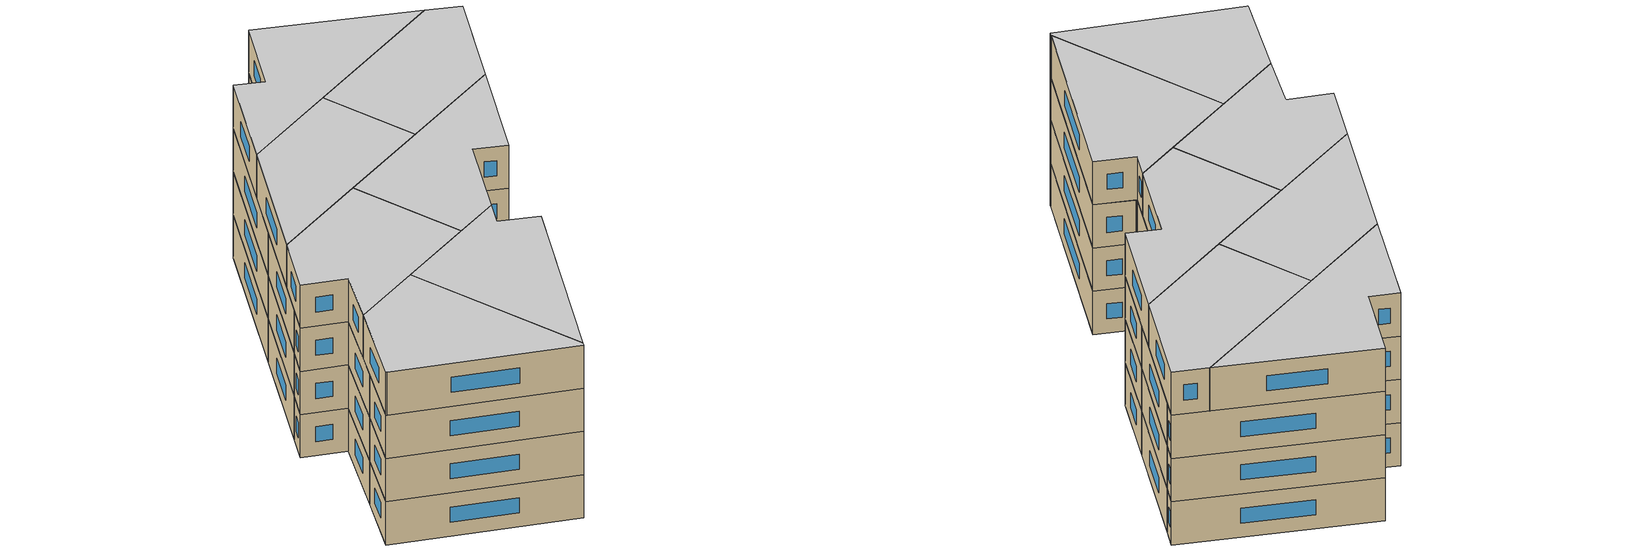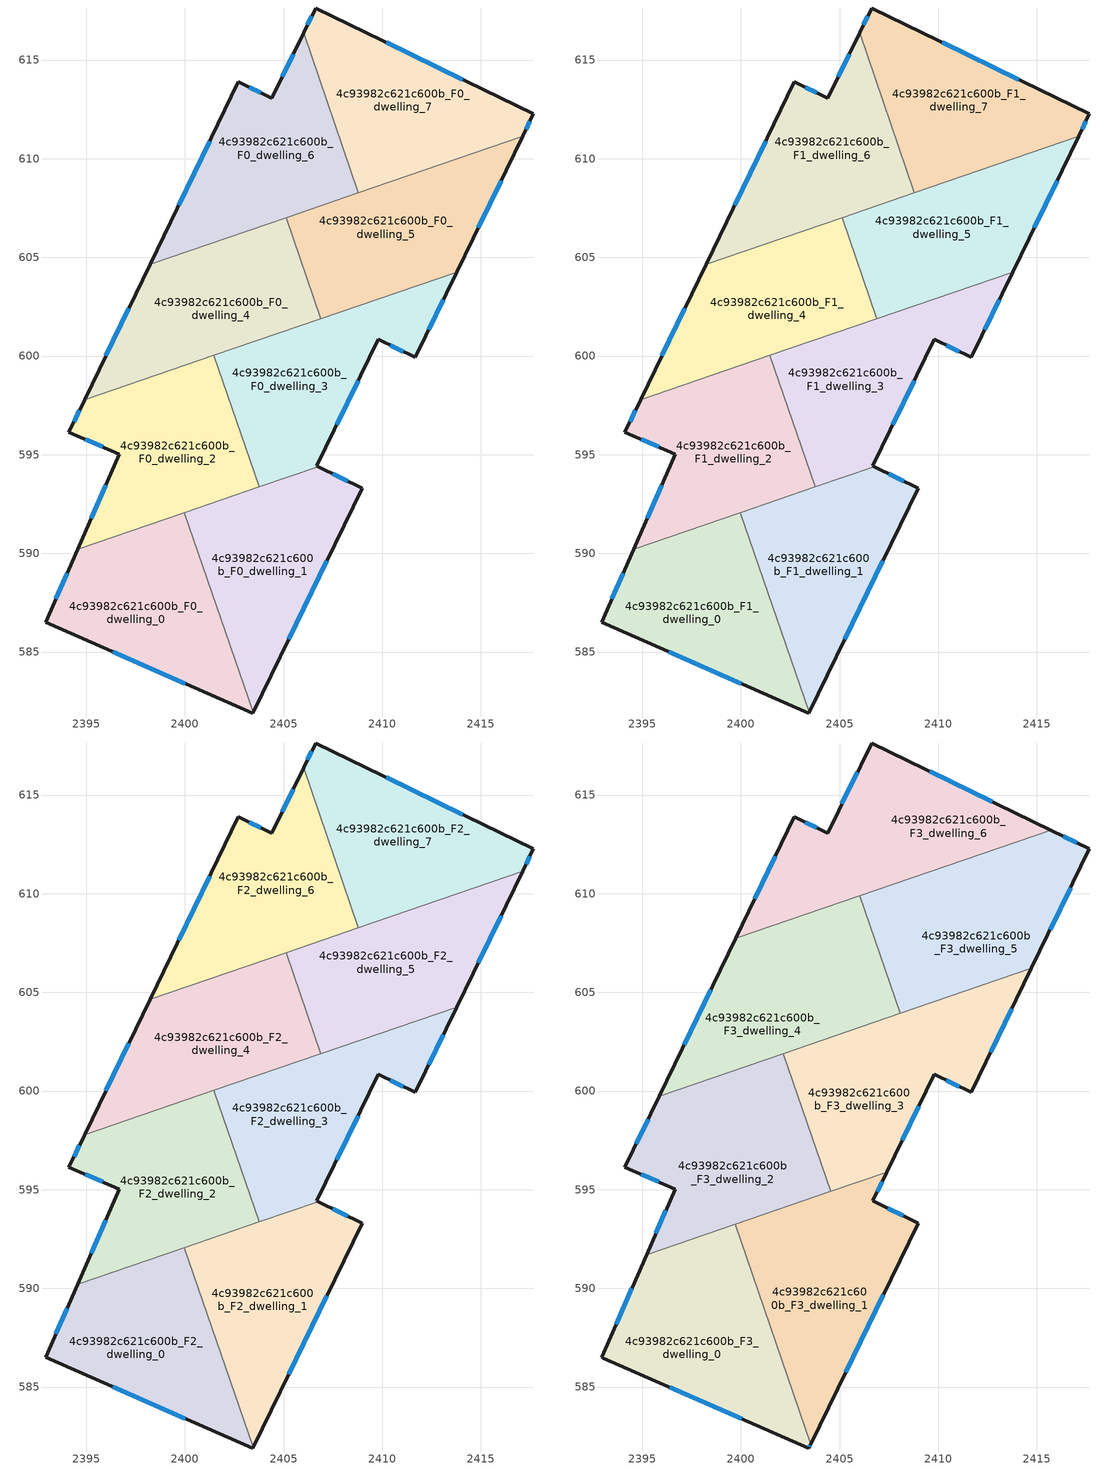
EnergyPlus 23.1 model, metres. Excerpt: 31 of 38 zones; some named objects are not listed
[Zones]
4c93982c621c600b_F0_dwelling_0
 floor ground (EU_floor_Construction): 2399.98,592.07 2403.45,581.95 2403.44,581.91 2392.94,586.5 2394.56,590.21 z0
 wall outside (EU_wall_Construction): 2394.56,590.21 2392.94,586.5 2403.44,581.91 2403.45,581.95 z0:3
 wall to 4c93982c621c600b_F0_dwelling_1 (EU_wall_Construction): 2403.45,581.95 2399.98,592.07 z0:3
 wall to 4c93982c621c600b_F0_dwelling_2 (EU_wall_Construction): 2399.98,592.07 2394.56,590.21 z0:3
 window (EU_Window_Construction): 2394.03,589 2393.47,587.71 / 2396.35,585.01 2400.02,583.4 z0.98:2.02
4c93982c621c600b_F0_dwelling_1
 floor ground (EU_floor_Construction): 2408.99,593.31 2403.45,581.95 2399.98,592.07 2406.76,594.4 z0
 wall outside (EU_wall_Construction): 2403.45,581.95 2408.99,593.31 2406.76,594.4 z0:3
 wall to 4c93982c621c600b_F0_dwelling_3 (EU_wall_Construction): 2406.76,594.4 2403.76,593.37 z0:3
 wall to 4c93982c621c600b_F0_dwelling_2 (EU_wall_Construction): 2403.76,593.37 2399.98,592.07 z0:3
 window (EU_Window_Construction): 2408.26,593.66 2407.48,594.04 / 2405.25,585.64 2407.19,589.61 z0.98:2.02
4c93982c621c600b_F0_dwelling_2
 floor ground (EU_floor_Construction): 2401.47,600.03 2403.76,593.37 2394.56,590.21 2396.68,595.03 2394.13,596.15 2394.91,597.78 z0
 wall outside (EU_wall_Construction): 2394.91,597.78 2394.13,596.15 2396.68,595.03 2394.56,590.21 z0:3
 wall to 4c93982c621c600b_F0_dwelling_3 (EU_wall_Construction): 2403.76,593.37 2401.47,600.03 z0:3
 wall to 4c93982c621c600b_F0_dwelling_4 (EU_wall_Construction): 2401.47,600.03 2394.91,597.78 z0:3
 window (EU_Window_Construction): 2394.96,595.79 2395.85,595.4 / 2394.66,597.25 2394.38,596.68 / 2395.99,593.46 2395.25,591.78 z0.98:2.02
4c93982c621c600b_F0_dwelling_3
 floor ground (EU_floor_Construction): 2413.77,604.25 2411.67,599.93 2409.8,600.84 2406.69,594.43 2406.76,594.4 2403.76,593.37 2401.47,600.03 z0
 wall outside (EU_wall_Construction): 2406.76,594.4 2406.69,594.43 2409.8,600.84 2411.67,599.93 2413.77,604.25 z0:3
 wall to 4c93982c621c600b_F0_dwelling_5 (EU_wall_Construction): 2413.77,604.25 2406.89,601.89 z0:3
 wall to 4c93982c621c600b_F0_dwelling_4 (EU_wall_Construction): 2406.89,601.89 2401.47,600.03 z0:3
 window (EU_Window_Construction): 2412.35,601.34 2413.09,602.85 / 2410.41,600.55 2411.06,600.23 / 2407.7,596.52 2408.79,598.76 z0.98:2.02
4c93982c621c600b_F0_dwelling_4
 floor ground (EU_floor_Construction): 2405.13,607.01 2406.89,601.89 2394.91,597.78 2398.24,604.65 z0
 wall outside (EU_wall_Construction): 2398.24,604.65 2394.91,597.78 z0:3
 wall to 4c93982c621c600b_F0_dwelling_5 (EU_wall_Construction): 2406.89,601.89 2405.13,607.01 z0:3
 wall to 4c93982c621c600b_F0_dwelling_6 (EU_wall_Construction): 2405.13,607.01 2398.24,604.65 z0:3
 window (EU_Window_Construction): 2397.16,602.41 2396,600.01 z0.98:2.02
4c93982c621c600b_F0_dwelling_5
 floor ground (EU_floor_Construction): 2417.11,611.13 2413.77,604.25 2406.89,601.89 2405.13,607.01 z0
 wall outside (EU_wall_Construction): 2413.77,604.25 2417.11,611.13 z0:3
 wall to 4c93982c621c600b_F0_dwelling_7 (EU_wall_Construction): 2417.11,611.13 2408.8,608.28 z0:3
 wall to 4c93982c621c600b_F0_dwelling_6 (EU_wall_Construction): 2408.8,608.28 2405.13,607.02 z0:3
 window (EU_Window_Construction): 2414.86,606.49 2416.03,608.9 z0.98:2.02
4c93982c621c600b_F0_dwelling_6
 floor ground (EU_floor_Construction): 2406.01,616.38 2408.8,608.28 2398.24,604.65 2402.72,613.89 2404.4,613.07 z0
 wall outside (EU_wall_Construction): 2406.01,616.38 2404.4,613.07 2402.72,613.89 2398.24,604.65 z0:3
 wall to 4c93982c621c600b_F0_dwelling_7 (EU_wall_Construction): 2408.8,608.28 2406.01,616.38 z0:3
 window (EU_Window_Construction): 2401.26,610.89 2399.7,607.65 / 2403.85,613.34 2403.26,613.62 / 2405.49,615.3 2404.92,614.15 z0.98:2.02
4c93982c621c600b_F0_dwelling_7
 floor ground (EU_floor_Construction): 2417.67,612.27 2417.11,611.13 2408.8,608.28 2406.01,616.38 2406.63,617.64 z0
 wall outside (EU_wall_Construction): 2417.11,611.13 2417.67,612.27 2406.63,617.64 2406.01,616.38 z0:3
 window (EU_Window_Construction): 2417.29,611.5 2417.49,611.9 / 2406.43,617.23 2406.21,616.79 / 2414.08,614.02 2410.22,615.89 z0.98:2.02
4c93982c621c600b_F1_dwelling_0
 floor to 4c93982c621c600b_F0_dwelling_0 (EU_floor_Construction): 2399.98,592.07 2403.45,581.95 2403.44,581.91 2392.94,586.5 2394.56,590.21 z3
 wall outside (EU_wall_Construction): 2394.56,590.21 2392.94,586.5 2403.44,581.91 2403.45,581.95 z3:6
 wall to 4c93982c621c600b_F1_dwelling_1 (EU_wall_Construction): 2403.45,581.95 2399.98,592.07 z3:6
 wall to 4c93982c621c600b_F1_dwelling_2 (EU_wall_Construction): 2399.98,592.07 2394.56,590.21 z3:6
 window (EU_Window_Construction): 2394.03,589 2393.47,587.71 / 2396.35,585.01 2400.02,583.4 z3.98:5.02
4c93982c621c600b_F1_dwelling_1
 floor to 4c93982c621c600b_F0_dwelling_1 (EU_floor_Construction): 2408.99,593.31 2403.45,581.95 2399.98,592.07 2406.76,594.4 z3
 wall outside (EU_wall_Construction): 2403.45,581.95 2408.99,593.31 2406.76,594.4 z3:6
 wall to 4c93982c621c600b_F1_dwelling_3 (EU_wall_Construction): 2406.76,594.4 2403.76,593.37 z3:6
 wall to 4c93982c621c600b_F1_dwelling_2 (EU_wall_Construction): 2403.76,593.37 2399.98,592.07 z3:6
 window (EU_Window_Construction): 2408.26,593.66 2407.48,594.04 / 2405.25,585.64 2407.19,589.61 z3.98:5.02
4c93982c621c600b_F1_dwelling_2
 floor to 4c93982c621c600b_F0_dwelling_2 (EU_floor_Construction): 2401.47,600.03 2403.76,593.37 2394.56,590.21 2396.68,595.03 2394.13,596.15 2394.91,597.78 z3
 wall outside (EU_wall_Construction): 2394.91,597.78 2394.13,596.15 2396.68,595.03 2394.56,590.21 z3:6
 wall to 4c93982c621c600b_F1_dwelling_3 (EU_wall_Construction): 2403.76,593.37 2401.47,600.03 z3:6
 wall to 4c93982c621c600b_F1_dwelling_4 (EU_wall_Construction): 2401.47,600.03 2394.91,597.78 z3:6
 window (EU_Window_Construction): 2394.96,595.79 2395.85,595.4 / 2394.66,597.25 2394.38,596.68 / 2395.99,593.46 2395.25,591.78 z3.98:5.02
4c93982c621c600b_F1_dwelling_3
 floor to 4c93982c621c600b_F0_dwelling_3 (EU_floor_Construction): 2413.77,604.25 2411.67,599.93 2409.8,600.84 2406.69,594.43 2406.76,594.4 2403.76,593.37 2401.47,600.03 z3
 wall outside (EU_wall_Construction): 2406.76,594.4 2406.69,594.43 2409.8,600.84 2411.67,599.93 2413.77,604.25 z3:6
 wall to 4c93982c621c600b_F1_dwelling_5 (EU_wall_Construction): 2413.77,604.25 2406.89,601.89 z3:6
 wall to 4c93982c621c600b_F1_dwelling_4 (EU_wall_Construction): 2406.89,601.89 2401.47,600.03 z3:6
 window (EU_Window_Construction): 2412.35,601.34 2413.09,602.85 / 2410.41,600.55 2411.06,600.23 / 2407.7,596.52 2408.79,598.76 z3.98:5.02
4c93982c621c600b_F1_dwelling_4
 floor to 4c93982c621c600b_F0_dwelling_4 (EU_floor_Construction): 2405.13,607.01 2406.89,601.89 2394.91,597.78 2398.24,604.65 z3
 wall outside (EU_wall_Construction): 2398.24,604.65 2394.91,597.78 z3:6
 wall to 4c93982c621c600b_F1_dwelling_5 (EU_wall_Construction): 2406.89,601.89 2405.13,607.01 z3:6
 wall to 4c93982c621c600b_F1_dwelling_6 (EU_wall_Construction): 2405.13,607.01 2398.24,604.65 z3:6
 window (EU_Window_Construction): 2397.16,602.41 2396,600.01 z3.98:5.02
4c93982c621c600b_F1_dwelling_5
 floor to 4c93982c621c600b_F0_dwelling_5 (EU_floor_Construction): 2417.11,611.13 2413.77,604.25 2406.89,601.89 2405.13,607.01 z3
 wall outside (EU_wall_Construction): 2413.77,604.25 2417.11,611.13 z3:6
 wall to 4c93982c621c600b_F1_dwelling_7 (EU_wall_Construction): 2417.11,611.13 2408.8,608.28 z3:6
 wall to 4c93982c621c600b_F1_dwelling_6 (EU_wall_Construction): 2408.8,608.28 2405.13,607.02 z3:6
 window (EU_Window_Construction): 2414.86,606.49 2416.03,608.9 z3.98:5.02
4c93982c621c600b_F1_dwelling_6
 floor to 4c93982c621c600b_F0_dwelling_6 (EU_floor_Construction): 2406.01,616.38 2408.8,608.28 2398.24,604.65 2402.72,613.89 2404.4,613.07 z3
 wall outside (EU_wall_Construction): 2406.01,616.38 2404.4,613.07 2402.72,613.89 2398.24,604.65 z3:6
 wall to 4c93982c621c600b_F1_dwelling_7 (EU_wall_Construction): 2408.8,608.28 2406.01,616.38 z3:6
 window (EU_Window_Construction): 2401.26,610.89 2399.7,607.65 / 2403.85,613.34 2403.26,613.62 / 2405.49,615.3 2404.92,614.15 z3.98:5.02
4c93982c621c600b_F1_dwelling_7
 floor to 4c93982c621c600b_F0_dwelling_7 (EU_floor_Construction): 2417.67,612.27 2417.11,611.13 2408.8,608.28 2406.01,616.38 2406.63,617.64 z3
 wall outside (EU_wall_Construction): 2417.11,611.13 2417.67,612.27 2406.63,617.64 2406.01,616.38 z3:6
 window (EU_Window_Construction): 2417.29,611.5 2417.49,611.9 / 2406.43,617.23 2406.21,616.79 / 2414.08,614.02 2410.22,615.89 z3.98:5.02
4c93982c621c600b_F2_dwelling_0
 floor to 4c93982c621c600b_F1_dwelling_0 (EU_floor_Construction): 2399.98,592.07 2403.45,581.95 2403.44,581.91 2392.94,586.5 2394.56,590.21 z6
 wall outside (EU_wall_Construction): 2394.56,590.21 2392.94,586.5 2403.44,581.91 2403.45,581.95 z6:9
 wall to 4c93982c621c600b_F2_dwelling_1 (EU_wall_Construction): 2403.45,581.95 2399.98,592.07 z6:9
 wall to 4c93982c621c600b_F2_dwelling_2 (EU_wall_Construction): 2399.98,592.07 2394.56,590.21 z6:9
 window (EU_Window_Construction): 2394.03,589 2393.47,587.71 / 2396.35,585.01 2400.02,583.4 z6.98:8.02
4c93982c621c600b_F2_dwelling_1
 floor to 4c93982c621c600b_F1_dwelling_1 (EU_floor_Construction): 2408.99,593.31 2403.45,581.95 2399.98,592.07 2406.76,594.4 z6
 wall outside (EU_wall_Construction): 2403.45,581.95 2408.99,593.31 2406.76,594.4 z6:9
 wall to 4c93982c621c600b_F2_dwelling_3 (EU_wall_Construction): 2406.76,594.4 2403.76,593.37 z6:9
 wall to 4c93982c621c600b_F2_dwelling_2 (EU_wall_Construction): 2403.76,593.37 2399.98,592.07 z6:9
 window (EU_Window_Construction): 2408.26,593.66 2407.48,594.04 / 2405.25,585.64 2407.19,589.61 z6.98:8.02
4c93982c621c600b_F2_dwelling_2
 floor to 4c93982c621c600b_F1_dwelling_2 (EU_floor_Construction): 2401.47,600.03 2403.76,593.37 2394.56,590.21 2396.68,595.03 2394.13,596.15 2394.91,597.78 z6
 wall outside (EU_wall_Construction): 2394.91,597.78 2394.13,596.15 2396.68,595.03 2394.56,590.21 z6:9
 wall to 4c93982c621c600b_F2_dwelling_3 (EU_wall_Construction): 2403.76,593.37 2401.47,600.03 z6:9
 wall to 4c93982c621c600b_F2_dwelling_4 (EU_wall_Construction): 2401.47,600.03 2394.91,597.78 z6:9
 window (EU_Window_Construction): 2394.96,595.79 2395.85,595.4 / 2394.66,597.25 2394.38,596.68 / 2395.99,593.46 2395.25,591.78 z6.98:8.02
4c93982c621c600b_F2_dwelling_3
 floor to 4c93982c621c600b_F1_dwelling_3 (EU_floor_Construction): 2413.77,604.25 2411.67,599.93 2409.8,600.84 2406.69,594.43 2406.76,594.4 2403.76,593.37 2401.47,600.03 z6
 wall outside (EU_wall_Construction): 2406.76,594.4 2406.69,594.43 2409.8,600.84 2411.67,599.93 2413.77,604.25 z6:9
 wall to 4c93982c621c600b_F2_dwelling_5 (EU_wall_Construction): 2413.77,604.25 2406.89,601.89 z6:9
 wall to 4c93982c621c600b_F2_dwelling_4 (EU_wall_Construction): 2406.89,601.89 2401.47,600.03 z6:9
 window (EU_Window_Construction): 2412.35,601.34 2413.09,602.85 / 2410.41,600.55 2411.06,600.23 / 2407.7,596.52 2408.79,598.76 z6.98:8.02
4c93982c621c600b_F2_dwelling_4
 floor to 4c93982c621c600b_F1_dwelling_4 (EU_floor_Construction): 2405.13,607.01 2406.89,601.89 2394.91,597.78 2398.24,604.65 z6
 wall outside (EU_wall_Construction): 2398.24,604.65 2394.91,597.78 z6:9
 wall to 4c93982c621c600b_F2_dwelling_5 (EU_wall_Construction): 2406.89,601.89 2405.13,607.01 z6:9
 wall to 4c93982c621c600b_F2_dwelling_6 (EU_wall_Construction): 2405.13,607.01 2398.24,604.65 z6:9
 window (EU_Window_Construction): 2397.16,602.41 2396,600.01 z6.98:8.02
 ceiling adiabatic (EU_roof_Construction): 2406.89,601.89 2406.39,603.35 2395.87,599.74 2394.91,597.78 z9
4c93982c621c600b_F2_dwelling_5
 floor to 4c93982c621c600b_F1_dwelling_5 (EU_floor_Construction): 2417.11,611.13 2413.77,604.25 2406.89,601.89 2405.13,607.01 z6
 wall outside (EU_wall_Construction): 2413.77,604.25 2417.11,611.13 z6:9
 wall to 4c93982c621c600b_F2_dwelling_7 (EU_wall_Construction): 2417.11,611.13 2408.8,608.28 z6:9
 wall to 4c93982c621c600b_F2_dwelling_6 (EU_wall_Construction): 2408.8,608.28 2405.13,607.02 z6:9
 window (EU_Window_Construction): 2414.86,606.49 2416.03,608.9 z6.98:8.02
 ceiling adiabatic (EU_roof_Construction): 2413.77,604.25 2414.73,606.22 2406.39,603.36 2406.89,601.89 z9
4c93982c621c600b_F2_dwelling_6
 floor to 4c93982c621c600b_F1_dwelling_6 (EU_floor_Construction): 2406.01,616.38 2408.8,608.28 2398.24,604.65 2402.72,613.89 2404.4,613.07 z6
 wall outside (EU_wall_Construction): 2406.01,616.38 2404.4,613.07 2402.72,613.89 2398.24,604.65 z6:9
 wall to 4c93982c621c600b_F2_dwelling_7 (EU_wall_Construction): 2408.8,608.28 2406.01,616.38 z6:9
 window (EU_Window_Construction): 2401.26,610.89 2399.7,607.65 / 2403.85,613.34 2403.26,613.62 / 2405.49,615.3 2404.92,614.15 z6.98:8.02
 ceiling adiabatic (EU_roof_Construction): 2408.8,608.28 2408.01,610.58 2399.74,607.74 2398.24,604.65 z9
4c93982c621c600b_F2_dwelling_7
 floor to 4c93982c621c600b_F1_dwelling_7 (EU_floor_Construction): 2417.67,612.27 2417.11,611.13 2408.8,608.28 2406.01,616.38 2406.63,617.64 z6
 wall outside (EU_wall_Construction): 2417.11,611.13 2417.67,612.27 2406.63,617.64 2406.01,616.38 z6:9
 window (EU_Window_Construction): 2417.29,611.5 2417.49,611.9 / 2406.43,617.23 2406.21,616.79 / 2414.08,614.02 2410.22,615.89 z6.98:8.02
4c93982c621c600b_F3_dwelling_0
 floor to 4c93982c621c600b_F2_dwelling_0 (EU_floor_Construction): 2399.98,592.07 2403.45,581.95 2403.44,581.91 2392.94,586.5 2394.56,590.21 z9
 floor to 4c93982c621c600b_F2_dwelling_2 (EU_floor_Construction): 2399.71,593.25 2400.1,592.11 2394.56,590.21 2395.22,591.71 z9
 floor to 4c93982c621c600b_F2_dwelling_1 (EU_floor_Construction): 2400.1,592.11 2403.53,582.11 2403.45,581.95 2399.98,592.07 z9
 wall outside (EU_wall_Construction): 2395.22,591.71 2392.94,586.5 2393.02,586.47 2403.44,581.91 2403.53,582.11 z9:12
 wall to 4c93982c621c600b_F3_dwelling_1 (EU_wall_Construction): 2403.53,582.11 2399.7,593.25 z9:12
 wall to 4c93982c621c600b_F3_dwelling_2 (EU_wall_Construction): 2399.7,593.25 2395.22,591.71 z9:12
 window (EU_Window_Construction): 2394.48,590.01 2393.68,588.19 / 2403.47,581.97 2403.5,582.04 / 2396.4,584.99 2400.05,583.39 z9.98:11.02
 ceiling to 4c93982c621c600b_F4_dwelling_0 (EU_floor_Construction): 2403.44,581.91 2403.53,582.11 2399.7,593.25 2395.22,591.71 2392.94,586.5 2393.02,586.47 z12
4c93982c621c600b_F3_dwelling_1
 floor to 4c93982c621c600b_F2_dwelling_1 (EU_floor_Construction): 2408.99,593.31 2403.53,582.11 2400.1,592.11 2406.76,594.4 z9
 floor to 4c93982c621c600b_F2_dwelling_3 (EU_floor_Construction): 2407.4,595.89 2406.69,594.43 2406.76,594.4 2403.76,593.37 2403.37,594.51 z9
 floor to 4c93982c621c600b_F2_dwelling_2 (EU_floor_Construction): 2403.37,594.51 2403.76,593.37 2400.1,592.11 2399.71,593.25 z9
 wall outside (EU_wall_Construction): 2403.53,582.11 2408.99,593.31 2406.69,594.43 2407.4,595.89 z9:12
 wall to 4c93982c621c600b_F3_dwelling_3 (EU_wall_Construction): 2407.4,595.89 2404.55,594.91 z9:12
 wall to 4c93982c621c600b_F3_dwelling_2 (EU_wall_Construction): 2404.55,594.91 2399.71,593.25 z9:12
 window (EU_Window_Construction): 2406.92,594.91 2407.17,595.41 / 2408.24,593.68 2407.44,594.07 / 2405.31,585.75 2407.21,589.67 z9.98:11.02
 ceiling to 4c93982c621c600b_F4_dwelling_1 (EU_floor_Construction): 2403.53,582.11 2408.99,593.31 2406.69,594.43 2407.4,595.89 2399.7,593.25 z12
4c93982c621c600b_F3_dwelling_2
 floor to 4c93982c621c600b_F2_dwelling_2 (EU_floor_Construction): 2401.47,600.03 2403.37,594.51 2395.22,591.71 2396.68,595.03 2394.13,596.15 2394.91,597.78 z9
 floor adiabatic (EU_floor_Construction): 2402.15,601.9 2402.65,600.43 2394.91,597.78 2395.87,599.74 z9
 floor to 4c93982c621c600b_F2_dwelling_3 (EU_floor_Construction): 2402.65,600.43 2404.55,594.91 2403.37,594.51 2401.47,600.03 z9
 wall outside (EU_wall_Construction): 2395.87,599.74 2394.13,596.15 2396.68,595.03 2395.22,591.71 z9:12
 wall to 4c93982c621c600b_F3_dwelling_3 (EU_wall_Construction): 2404.55,594.91 2402.15,601.9 z9:12
 wall to 4c93982c621c600b_F3_dwelling_4 (EU_wall_Construction): 2402.15,601.9 2395.87,599.74 z9:12
 window (EU_Window_Construction): 2396.2,593.95 2395.69,592.79 / 2394.96,595.79 2395.85,595.4 / 2395.3,598.57 2394.69,597.32 z9.98:11.02
 ceiling to 4c93982c621c600b_F4_dwelling_2 (EU_floor_Construction): 2404.55,594.91 2402.15,601.9 2395.87,599.74 2394.13,596.15 2396.68,595.03 2395.22,591.71 z12
4c93982c621c600b_F3_dwelling_3
 floor to 4c93982c621c600b_F2_dwelling_3 (EU_floor_Construction): 2413.77,604.25 2411.67,599.93 2409.8,600.84 2407.4,595.89 2404.55,594.91 2402.65,600.43 z9
 floor adiabatic (EU_floor_Construction): 2414.73,606.22 2413.77,604.25 2402.65,600.43 2402.15,601.9 z9
 wall outside (EU_wall_Construction): 2407.4,595.89 2409.8,600.84 2411.67,599.93 2414.73,606.22 z9:12
 wall to 4c93982c621c600b_F3_dwelling_5 (EU_wall_Construction): 2414.73,606.22 2408.08,603.94 z9:12
 wall to 4c93982c621c600b_F3_dwelling_4 (EU_wall_Construction): 2408.08,603.94 2402.15,601.9 z9:12
 window (EU_Window_Construction): 2410.41,600.55 2411.06,600.23 / 2408.18,597.5 2409.02,599.23 / 2412.66,601.98 2413.73,604.17 z9.98:11.02
 ceiling to 4c93982c621c600b_F4_dwelling_3 (EU_floor_Construction): 2411.67,599.93 2414.73,606.22 2402.15,601.9 2404.55,594.91 2407.4,595.89 2409.8,600.84 z12
4c93982c621c600b_F3_dwelling_4
 floor to 4c93982c621c600b_F2_dwelling_4 (EU_floor_Construction): 2405.13,607.01 2406.39,603.35 2395.87,599.74 2398.24,604.65 z9
 floor adiabatic (EU_floor_Construction): 2406.04,609.91 2406.83,607.6 2398.24,604.65 2399.74,607.74 z9
 floor to 4c93982c621c600b_F2_dwelling_5 (EU_floor_Construction): 2406.83,607.6 2408.08,603.94 2406.39,603.36 2405.13,607.01 z9
 wall outside (EU_wall_Construction): 2399.74,607.74 2395.87,599.74 z9:12
 wall to 4c93982c621c600b_F3_dwelling_5 (EU_wall_Construction): 2408.08,603.94 2406.04,609.91 z9:12
 wall to 4c93982c621c600b_F3_dwelling_6 (EU_wall_Construction): 2406.04,609.91 2399.74,607.74 z9:12
 window (EU_Window_Construction): 2398.48,605.14 2397.13,602.34 z9.98:11.02
 ceiling to 4c93982c621c600b_F4_dwelling_4 (EU_floor_Construction): 2408.08,603.94 2406.04,609.91 2399.74,607.74 2395.87,599.74 z12
4c93982c621c600b_F3_dwelling_5
 floor to 4c93982c621c600b_F2_dwelling_5 (EU_floor_Construction): 2417.11,611.13 2414.73,606.22 2408.08,603.94 2406.83,607.6 z9
 floor to 4c93982c621c600b_F2_dwelling_7 (EU_floor_Construction): 2417.67,612.27 2417.11,611.13 2408.8,608.28 2408.01,610.58 2415.7,613.23 z9
 floor adiabatic (EU_floor_Construction): 2408.01,610.58 2408.8,608.28 2406.83,607.6 2406.04,609.91 z9
 wall outside (EU_wall_Construction): 2414.73,606.22 2417.67,612.27 2415.7,613.23 z9:12
 wall to 4c93982c621c600b_F3_dwelling_6 (EU_wall_Construction): 2415.7,613.23 2406.04,609.91 z9:12
 window (EU_Window_Construction): 2415.68,608.19 2416.71,610.3 / 2417.03,612.58 2416.34,612.92 z9.98:11.02
 ceiling to 4c93982c621c600b_F4_dwelling_5 (EU_floor_Construction): 2414.73,606.22 2417.67,612.27 2415.7,613.23 2406.04,609.91 2408.08,603.94 z12
4c93982c621c600b_F3_dwelling_6
 floor to 4c93982c621c600b_F2_dwelling_6 (EU_floor_Construction): 2406.01,616.38 2408.01,610.58 2399.74,607.74 2402.72,613.89 2404.4,613.07 z9
 floor to 4c93982c621c600b_F2_dwelling_7 (EU_floor_Construction): 2415.7,613.23 2408.01,610.58 2406.01,616.38 2406.63,617.64 z9
 wall outside (EU_wall_Construction): 2415.7,613.23 2406.63,617.64 2404.4,613.07 2402.72,613.89 2399.74,607.74 z9:12
 window (EU_Window_Construction): 2412.75,614.66 2409.58,616.2 / 2401.75,611.89 2400.71,609.74 / 2403.85,613.34 2403.26,613.62 / 2405.9,616.15 2405.12,614.56 z9.98:11.02
 ceiling to 4c93982c621c600b_F4_dwelling_6 (EU_floor_Construction): 2415.7,613.23 2406.63,617.64 2404.4,613.07 2402.72,613.89 2399.74,607.74 z12
[Building]
EU S2 Campaign: North Axis=0; Terrain=City; Solar Distribution=FullExterior
[Site:Location]
Bologna: Latitude=44.5; Longitude=11.25; Time Zone=1; Elevation=37
[SizingPeriod:WeatherFileDays]
AnnualSizingPeriod: Begin Month=1; Begin Day of Month=1; End Month=12; End Day of Month=31; Day of Week for Start Day=Monday; Use Weather File Daylight Saving Period=No; Use Weather File Rain and Snow Indicators=No
[MATERIAL]
EU_InternalMass_Material: Roughness=MediumRough; Thickness=0.1; Conductivity=1; Density=1800; Specific Heat=900; Thermal Absorptance=0.9; Solar Absorptance=0.7; Visible Absorptance=0.7
[MATERIAL:NOMASS] Roughness=MediumRough; Thermal Absorptance=0.9; Solar Absorptance=0.7; Visible Absorptance=0.7
Name | Thermal Resistance
EU_wall_NoMass | 0.905828
EU_roof_NoMass | 0.37593
EU_floor_NoMass | 0.67114
[WINDOWMATERIAL:SIMPLEGLAZINGSYSTEM]
EU_Window_SimpleGlazing: UFactor=4.52486; Solar Heat Gain Coefficient=0.85; Visible Transmittance=0.85
[CONSTRUCTION]
EU_wall_Construction: EU_wall_NoMass
EU_roof_Construction: EU_roof_NoMass
EU_floor_Construction: EU_floor_NoMass
EU_Window_Construction: EU_Window_SimpleGlazing
EU_InternalMass_Construction: EU_InternalMass_Material
[ZONE] Type=1; Multiplier=1; Ceiling Height=autocalculate; Floor Area=autocalculate; Part of Total Floor Area=Yes
Name | Volume
4c93982c621c600b_F0_dwelling_0; 4c93982c621c600b_F1_dwelling_0; 4c93982c621c600b_F2_dwelling_0 | 162.131
4c93982c621c600b_F3_dwelling_0 | 185.276
4c93982c621c600b_F0_dwelling_1; 4c93982c621c600b_F1_dwelling_1; 4c93982c621c600b_F2_dwelling_1 | 162.13
4c93982c621c600b_F3_dwelling_1 | 185.313
4c93982c621c600b_F0_dwelling_2; 4c93982c621c600b_F1_dwelling_2; 4c93982c621c600b_F2_dwelling_2 | 162.141
4c93982c621c600b_F3_dwelling_2 | 185.298
4c93982c621c600b_F0_dwelling_3; 4c93982c621c600b_F1_dwelling_3; 4c93982c621c600b_F2_dwelling_3 | 162.129
4c93982c621c600b_F3_dwelling_3 | 185.299
4c93982c621c600b_F0_dwelling_4; 4c93982c621c600b_F1_dwelling_4; 4c93982c621c600b_F2_dwelling_4 | 162.14
4c93982c621c600b_F3_dwelling_4 | 185.292
4c93982c621c600b_F0_dwelling_5; 4c93982c621c600b_F1_dwelling_5; 4c93982c621c600b_F2_dwelling_5 | 162.144
4c93982c621c600b_F3_dwelling_5 | 185.282
4c93982c621c600b_F0_dwelling_6; 4c93982c621c600b_F1_dwelling_6; 4c93982c621c600b_F2_dwelling_6 | 162.136
4c93982c621c600b_F3_dwelling_6 | 185.307
4c93982c621c600b_F0_dwelling_7; 4c93982c621c600b_F1_dwelling_7; 4c93982c621c600b_F2_dwelling_7 | 162.104
[INTERNALMASS] Construction=EU_InternalMass_Construction
Name | Zone or ZoneList | Surface Area
4c93982c621c600b_F0_dwelling_0_EU_InternalMass | 4c93982c621c600b_F0_dwelling_0 | 54.0445
4c93982c621c600b_F0_dwelling_1_EU_InternalMass | 4c93982c621c600b_F0_dwelling_1 | 54.0452
4c93982c621c600b_F0_dwelling_2_EU_InternalMass | 4c93982c621c600b_F0_dwelling_2 | 54.0469
4c93982c621c600b_F0_dwelling_3_EU_InternalMass | 4c93982c621c600b_F0_dwelling_3 | 54.0444
4c93982c621c600b_F0_dwelling_4_EU_InternalMass | 4c93982c621c600b_F0_dwelling_4 | 54.0467
4c93982c621c600b_F0_dwelling_5_EU_InternalMass | 4c93982c621c600b_F0_dwelling_5 | 54.0484
4c93982c621c600b_F0_dwelling_6_EU_InternalMass | 4c93982c621c600b_F0_dwelling_6 | 54.0438
4c93982c621c600b_F0_dwelling_7_EU_InternalMass | 4c93982c621c600b_F0_dwelling_7 | 54.0342
4c93982c621c600b_F1_dwelling_0_EU_InternalMass | 4c93982c621c600b_F1_dwelling_0 | 54.0445
4c93982c621c600b_F1_dwelling_1_EU_InternalMass | 4c93982c621c600b_F1_dwelling_1 | 54.0452
4c93982c621c600b_F1_dwelling_2_EU_InternalMass | 4c93982c621c600b_F1_dwelling_2 | 54.0469
4c93982c621c600b_F1_dwelling_3_EU_InternalMass | 4c93982c621c600b_F1_dwelling_3 | 54.0444
4c93982c621c600b_F1_dwelling_4_EU_InternalMass | 4c93982c621c600b_F1_dwelling_4 | 54.0467
4c93982c621c600b_F1_dwelling_5_EU_InternalMass | 4c93982c621c600b_F1_dwelling_5 | 54.0484
4c93982c621c600b_F1_dwelling_6_EU_InternalMass | 4c93982c621c600b_F1_dwelling_6 | 54.0438
4c93982c621c600b_F1_dwelling_7_EU_InternalMass | 4c93982c621c600b_F1_dwelling_7 | 54.0342
4c93982c621c600b_F2_dwelling_0_EU_InternalMass | 4c93982c621c600b_F2_dwelling_0 | 54.0445
4c93982c621c600b_F2_dwelling_1_EU_InternalMass | 4c93982c621c600b_F2_dwelling_1 | 54.0452
4c93982c621c600b_F2_dwelling_2_EU_InternalMass | 4c93982c621c600b_F2_dwelling_2 | 54.0469
4c93982c621c600b_F2_dwelling_3_EU_InternalMass | 4c93982c621c600b_F2_dwelling_3 | 54.0444
4c93982c621c600b_F2_dwelling_4_EU_InternalMass | 4c93982c621c600b_F2_dwelling_4 | 54.0467
4c93982c621c600b_F2_dwelling_5_EU_InternalMass | 4c93982c621c600b_F2_dwelling_5 | 54.0484
4c93982c621c600b_F2_dwelling_6_EU_InternalMass | 4c93982c621c600b_F2_dwelling_6 | 54.0438
4c93982c621c600b_F2_dwelling_7_EU_InternalMass | 4c93982c621c600b_F2_dwelling_7 | 54.0342
4c93982c621c600b_F3_dwelling_0_EU_InternalMass | 4c93982c621c600b_F3_dwelling_0 | 61.7592
4c93982c621c600b_F3_dwelling_1_EU_InternalMass | 4c93982c621c600b_F3_dwelling_1 | 61.7746
4c93982c621c600b_F3_dwelling_2_EU_InternalMass | 4c93982c621c600b_F3_dwelling_2 | 61.7664
4c93982c621c600b_F3_dwelling_3_EU_InternalMass | 4c93982c621c600b_F3_dwelling_3 | 61.7676
4c93982c621c600b_F3_dwelling_4_EU_InternalMass | 4c93982c621c600b_F3_dwelling_4 | 61.7629
4c93982c621c600b_F3_dwelling_5_EU_InternalMass | 4c93982c621c600b_F3_dwelling_5 | 61.762
4c93982c621c600b_F3_dwelling_6_EU_InternalMass | 4c93982c621c600b_F3_dwelling_6 | 61.7692
[OTHEREQUIPMENT] Fuel Type=Electricity; Design Level Calculation Method=Watts/Area; Power per Zone Floor Area=1; Fraction Latent=0; Fraction Radiant=0; Fraction Lost=0; Carbon Dioxide Generation Rate=0; EndUse Subcategory=EU_Step8_InternalGains
Name | Zone or ZoneList or Space or SpaceList | Schedule
EU_Step8_InternalGain_4c93982c621c600b_F0_dwelling_0_f000 | 4c93982c621c600b_F0_dwelling_0 | EU_Step8_GainSchedule_4c93982c621c600b_F0_dwelling_0_f000
EU_Step8_InternalGain_4c93982c621c600b_F0_dwelling_1_f000 | 4c93982c621c600b_F0_dwelling_1 | EU_Step8_GainSchedule_4c93982c621c600b_F0_dwelling_1_f000
EU_Step8_InternalGain_4c93982c621c600b_F0_dwelling_2_f000 | 4c93982c621c600b_F0_dwelling_2 | EU_Step8_GainSchedule_4c93982c621c600b_F0_dwelling_2_f000
EU_Step8_InternalGain_4c93982c621c600b_F0_dwelling_3_f000 | 4c93982c621c600b_F0_dwelling_3 | EU_Step8_GainSchedule_4c93982c621c600b_F0_dwelling_3_f000
EU_Step8_InternalGain_4c93982c621c600b_F0_dwelling_4_f000 | 4c93982c621c600b_F0_dwelling_4 | EU_Step8_GainSchedule_4c93982c621c600b_F0_dwelling_4_f000
EU_Step8_InternalGain_4c93982c621c600b_F0_dwelling_5_f000 | 4c93982c621c600b_F0_dwelling_5 | EU_Step8_GainSchedule_4c93982c621c600b_F0_dwelling_5_f000
EU_Step8_InternalGain_4c93982c621c600b_F0_dwelling_6_f000 | 4c93982c621c600b_F0_dwelling_6 | EU_Step8_GainSchedule_4c93982c621c600b_F0_dwelling_6_f000
EU_Step8_InternalGain_4c93982c621c600b_F0_dwelling_7_f000 | 4c93982c621c600b_F0_dwelling_7 | EU_Step8_GainSchedule_4c93982c621c600b_F0_dwelling_7_f000
EU_Step8_InternalGain_4c93982c621c600b_F1_dwelling_0_f000 | 4c93982c621c600b_F1_dwelling_0 | EU_Step8_GainSchedule_4c93982c621c600b_F1_dwelling_0_f000
EU_Step8_InternalGain_4c93982c621c600b_F1_dwelling_1_f000 | 4c93982c621c600b_F1_dwelling_1 | EU_Step8_GainSchedule_4c93982c621c600b_F1_dwelling_1_f000
EU_Step8_InternalGain_4c93982c621c600b_F1_dwelling_2_f000 | 4c93982c621c600b_F1_dwelling_2 | EU_Step8_GainSchedule_4c93982c621c600b_F1_dwelling_2_f000
EU_Step8_InternalGain_4c93982c621c600b_F1_dwelling_3_f000 | 4c93982c621c600b_F1_dwelling_3 | EU_Step8_GainSchedule_4c93982c621c600b_F1_dwelling_3_f000
EU_Step8_InternalGain_4c93982c621c600b_F1_dwelling_4_f000 | 4c93982c621c600b_F1_dwelling_4 | EU_Step8_GainSchedule_4c93982c621c600b_F1_dwelling_4_f000
EU_Step8_InternalGain_4c93982c621c600b_F1_dwelling_5_f000 | 4c93982c621c600b_F1_dwelling_5 | EU_Step8_GainSchedule_4c93982c621c600b_F1_dwelling_5_f000
EU_Step8_InternalGain_4c93982c621c600b_F1_dwelling_6_f000 | 4c93982c621c600b_F1_dwelling_6 | EU_Step8_GainSchedule_4c93982c621c600b_F1_dwelling_6_f000
EU_Step8_InternalGain_4c93982c621c600b_F1_dwelling_7_f000 | 4c93982c621c600b_F1_dwelling_7 | EU_Step8_GainSchedule_4c93982c621c600b_F1_dwelling_7_f000
EU_Step8_InternalGain_4c93982c621c600b_F2_dwelling_0_f000 | 4c93982c621c600b_F2_dwelling_0 | EU_Step8_GainSchedule_4c93982c621c600b_F2_dwelling_0_f000
EU_Step8_InternalGain_4c93982c621c600b_F2_dwelling_1_f000 | 4c93982c621c600b_F2_dwelling_1 | EU_Step8_GainSchedule_4c93982c621c600b_F2_dwelling_1_f000
EU_Step8_InternalGain_4c93982c621c600b_F2_dwelling_2_f000 | 4c93982c621c600b_F2_dwelling_2 | EU_Step8_GainSchedule_4c93982c621c600b_F2_dwelling_2_f000
EU_Step8_InternalGain_4c93982c621c600b_F2_dwelling_3_f000 | 4c93982c621c600b_F2_dwelling_3 | EU_Step8_GainSchedule_4c93982c621c600b_F2_dwelling_3_f000
EU_Step8_InternalGain_4c93982c621c600b_F2_dwelling_4_f000 | 4c93982c621c600b_F2_dwelling_4 | EU_Step8_GainSchedule_4c93982c621c600b_F2_dwelling_4_f000
EU_Step8_InternalGain_4c93982c621c600b_F2_dwelling_5_f000 | 4c93982c621c600b_F2_dwelling_5 | EU_Step8_GainSchedule_4c93982c621c600b_F2_dwelling_5_f000
EU_Step8_InternalGain_4c93982c621c600b_F2_dwelling_6_f000 | 4c93982c621c600b_F2_dwelling_6 | EU_Step8_GainSchedule_4c93982c621c600b_F2_dwelling_6_f000
EU_Step8_InternalGain_4c93982c621c600b_F2_dwelling_7_f000 | 4c93982c621c600b_F2_dwelling_7 | EU_Step8_GainSchedule_4c93982c621c600b_F2_dwelling_7_f000
EU_Step8_InternalGain_4c93982c621c600b_F3_dwelling_0_f000 | 4c93982c621c600b_F3_dwelling_0 | EU_Step8_GainSchedule_4c93982c621c600b_F3_dwelling_0_f000
EU_Step8_InternalGain_4c93982c621c600b_F3_dwelling_1_f000 | 4c93982c621c600b_F3_dwelling_1 | EU_Step8_GainSchedule_4c93982c621c600b_F3_dwelling_1_f000
EU_Step8_InternalGain_4c93982c621c600b_F3_dwelling_2_f000 | 4c93982c621c600b_F3_dwelling_2 | EU_Step8_GainSchedule_4c93982c621c600b_F3_dwelling_2_f000
EU_Step8_InternalGain_4c93982c621c600b_F3_dwelling_3_f000 | 4c93982c621c600b_F3_dwelling_3 | EU_Step8_GainSchedule_4c93982c621c600b_F3_dwelling_3_f000
EU_Step8_InternalGain_4c93982c621c600b_F3_dwelling_4_f000 | 4c93982c621c600b_F3_dwelling_4 | EU_Step8_GainSchedule_4c93982c621c600b_F3_dwelling_4_f000
EU_Step8_InternalGain_4c93982c621c600b_F3_dwelling_5_f000 | 4c93982c621c600b_F3_dwelling_5 | EU_Step8_GainSchedule_4c93982c621c600b_F3_dwelling_5_f000
EU_Step8_InternalGain_4c93982c621c600b_F3_dwelling_6_f000 | 4c93982c621c600b_F3_dwelling_6 | EU_Step8_GainSchedule_4c93982c621c600b_F3_dwelling_6_f000
[ZONEVENTILATION:DESIGNFLOWRATE] Schedule=EU_AlwaysOn; Design Flow Rate Calculation Method=AirChanges/Hour; Air Changes per Hour=0.73129; Ventilation Type=Natural; Fan Pressure Rise=0; Fan Total Efficiency=1; Constant Term Coefficient=1; Temperature Term Coefficient=0; Velocity Term Coefficient=0; Velocity Squared Term Coefficient=0; Minimum Indoor Temperature=-100; Maximum Indoor Temperature=100; Delta Temperature=-100; Minimum Outdoor Temperature=-100; Maximum Outdoor Temperature=100; Maximum Wind Speed=40
Name | Zone or ZoneList or Space or SpaceList
EU_ConstantAir_4c93982c621c600b_F0_dwelling_0 | 4c93982c621c600b_F0_dwelling_0
EU_ConstantAir_4c93982c621c600b_F0_dwelling_1 | 4c93982c621c600b_F0_dwelling_1
EU_ConstantAir_4c93982c621c600b_F0_dwelling_2 | 4c93982c621c600b_F0_dwelling_2
EU_ConstantAir_4c93982c621c600b_F0_dwelling_3 | 4c93982c621c600b_F0_dwelling_3
EU_ConstantAir_4c93982c621c600b_F0_dwelling_4 | 4c93982c621c600b_F0_dwelling_4
EU_ConstantAir_4c93982c621c600b_F0_dwelling_5 | 4c93982c621c600b_F0_dwelling_5
EU_ConstantAir_4c93982c621c600b_F0_dwelling_6 | 4c93982c621c600b_F0_dwelling_6
EU_ConstantAir_4c93982c621c600b_F0_dwelling_7 | 4c93982c621c600b_F0_dwelling_7
EU_ConstantAir_4c93982c621c600b_F1_dwelling_0 | 4c93982c621c600b_F1_dwelling_0
EU_ConstantAir_4c93982c621c600b_F1_dwelling_1 | 4c93982c621c600b_F1_dwelling_1
EU_ConstantAir_4c93982c621c600b_F1_dwelling_2 | 4c93982c621c600b_F1_dwelling_2
EU_ConstantAir_4c93982c621c600b_F1_dwelling_3 | 4c93982c621c600b_F1_dwelling_3
EU_ConstantAir_4c93982c621c600b_F1_dwelling_4 | 4c93982c621c600b_F1_dwelling_4
EU_ConstantAir_4c93982c621c600b_F1_dwelling_5 | 4c93982c621c600b_F1_dwelling_5
EU_ConstantAir_4c93982c621c600b_F1_dwelling_6 | 4c93982c621c600b_F1_dwelling_6
EU_ConstantAir_4c93982c621c600b_F1_dwelling_7 | 4c93982c621c600b_F1_dwelling_7
EU_ConstantAir_4c93982c621c600b_F2_dwelling_0 | 4c93982c621c600b_F2_dwelling_0
EU_ConstantAir_4c93982c621c600b_F2_dwelling_1 | 4c93982c621c600b_F2_dwelling_1
EU_ConstantAir_4c93982c621c600b_F2_dwelling_2 | 4c93982c621c600b_F2_dwelling_2
EU_ConstantAir_4c93982c621c600b_F2_dwelling_3 | 4c93982c621c600b_F2_dwelling_3
EU_ConstantAir_4c93982c621c600b_F2_dwelling_4 | 4c93982c621c600b_F2_dwelling_4
EU_ConstantAir_4c93982c621c600b_F2_dwelling_5 | 4c93982c621c600b_F2_dwelling_5
EU_ConstantAir_4c93982c621c600b_F2_dwelling_6 | 4c93982c621c600b_F2_dwelling_6
EU_ConstantAir_4c93982c621c600b_F2_dwelling_7 | 4c93982c621c600b_F2_dwelling_7
EU_ConstantAir_4c93982c621c600b_F3_dwelling_0 | 4c93982c621c600b_F3_dwelling_0
EU_ConstantAir_4c93982c621c600b_F3_dwelling_1 | 4c93982c621c600b_F3_dwelling_1
EU_ConstantAir_4c93982c621c600b_F3_dwelling_2 | 4c93982c621c600b_F3_dwelling_2
EU_ConstantAir_4c93982c621c600b_F3_dwelling_3 | 4c93982c621c600b_F3_dwelling_3
EU_ConstantAir_4c93982c621c600b_F3_dwelling_4 | 4c93982c621c600b_F3_dwelling_4
EU_ConstantAir_4c93982c621c600b_F3_dwelling_5 | 4c93982c621c600b_F3_dwelling_5
EU_ConstantAir_4c93982c621c600b_F3_dwelling_6 | 4c93982c621c600b_F3_dwelling_6
[HVACTEMPLATE:THERMOSTAT]
EU_HeatOnly_4c93982c621c600b_F0_dwelling_0: Constant Heating Setpoint=20; Constant Cooling Setpoint=50
[HVACTEMPLATE:ZONE:IDEALLOADSAIRSYSTEM] System Availability Schedule=EU_AlwaysOn; Maximum Heating Supply Air Temperature=50; Minimum Cooling Supply Air Temperature=13; Maximum Heating Supply Air Humidity Ratio=0.0156; Minimum Cooling Supply Air Humidity Ratio=0.0077; Heating Limit=NoLimit; Cooling Limit=NoLimit; Heating Availability Schedule=EU_AlwaysOn; Cooling Availability Schedule=EU_CoolingOff; Dehumidification Control Type=ConstantSensibleHeatRatio; Cooling Sensible Heat Ratio=0.7; Dehumidification Setpoint=60; Humidification Control Type=None; Humidification Setpoint=30; Outdoor Air Method=None; Outdoor Air Flow Rate per Person=0.00944; Outdoor Air Flow Rate per Zone Floor Area=0; Outdoor Air Flow Rate per Zone=0; Demand Controlled Ventilation Type=None; Outdoor Air Economizer Type=NoEconomizer; Heat Recovery Type=None; Sensible Heat Recovery Effectiveness=0.7; Latent Heat Recovery Effectiveness=0.65
Name | Template Thermostat
4c93982c621c600b_F0_dwelling_0 | EU_HeatOnly_4c93982c621c600b_F0_dwelling_0
4c93982c621c600b_F0_dwelling_1 | EU_HeatOnly_4c93982c621c600b_F0_dwelling_1
4c93982c621c600b_F0_dwelling_2 | EU_HeatOnly_4c93982c621c600b_F0_dwelling_2
4c93982c621c600b_F0_dwelling_3 | EU_HeatOnly_4c93982c621c600b_F0_dwelling_3
4c93982c621c600b_F0_dwelling_4 | EU_HeatOnly_4c93982c621c600b_F0_dwelling_4
4c93982c621c600b_F0_dwelling_5 | EU_HeatOnly_4c93982c621c600b_F0_dwelling_5
4c93982c621c600b_F0_dwelling_6 | EU_HeatOnly_4c93982c621c600b_F0_dwelling_6
4c93982c621c600b_F0_dwelling_7 | EU_HeatOnly_4c93982c621c600b_F0_dwelling_7
4c93982c621c600b_F1_dwelling_0 | EU_HeatOnly_4c93982c621c600b_F1_dwelling_0
4c93982c621c600b_F1_dwelling_1 | EU_HeatOnly_4c93982c621c600b_F1_dwelling_1
4c93982c621c600b_F1_dwelling_2 | EU_HeatOnly_4c93982c621c600b_F1_dwelling_2
4c93982c621c600b_F1_dwelling_3 | EU_HeatOnly_4c93982c621c600b_F1_dwelling_3
4c93982c621c600b_F1_dwelling_4 | EU_HeatOnly_4c93982c621c600b_F1_dwelling_4
4c93982c621c600b_F1_dwelling_5 | EU_HeatOnly_4c93982c621c600b_F1_dwelling_5
4c93982c621c600b_F1_dwelling_6 | EU_HeatOnly_4c93982c621c600b_F1_dwelling_6
4c93982c621c600b_F1_dwelling_7 | EU_HeatOnly_4c93982c621c600b_F1_dwelling_7
4c93982c621c600b_F2_dwelling_0 | EU_HeatOnly_4c93982c621c600b_F2_dwelling_0
4c93982c621c600b_F2_dwelling_1 | EU_HeatOnly_4c93982c621c600b_F2_dwelling_1
4c93982c621c600b_F2_dwelling_2 | EU_HeatOnly_4c93982c621c600b_F2_dwelling_2
4c93982c621c600b_F2_dwelling_3 | EU_HeatOnly_4c93982c621c600b_F2_dwelling_3
4c93982c621c600b_F2_dwelling_4 | EU_HeatOnly_4c93982c621c600b_F2_dwelling_4
4c93982c621c600b_F2_dwelling_5 | EU_HeatOnly_4c93982c621c600b_F2_dwelling_5
4c93982c621c600b_F2_dwelling_6 | EU_HeatOnly_4c93982c621c600b_F2_dwelling_6
4c93982c621c600b_F2_dwelling_7 | EU_HeatOnly_4c93982c621c600b_F2_dwelling_7
4c93982c621c600b_F3_dwelling_0 | EU_HeatOnly_4c93982c621c600b_F3_dwelling_0
4c93982c621c600b_F3_dwelling_1 | EU_HeatOnly_4c93982c621c600b_F3_dwelling_1
4c93982c621c600b_F3_dwelling_2 | EU_HeatOnly_4c93982c621c600b_F3_dwelling_2
4c93982c621c600b_F3_dwelling_3 | EU_HeatOnly_4c93982c621c600b_F3_dwelling_3
4c93982c621c600b_F3_dwelling_4 | EU_HeatOnly_4c93982c621c600b_F3_dwelling_4
4c93982c621c600b_F3_dwelling_5 | EU_HeatOnly_4c93982c621c600b_F3_dwelling_5
4c93982c621c600b_F3_dwelling_6 | EU_HeatOnly_4c93982c621c600b_F3_dwelling_6
[SIZING:ZONE] Zone Cooling Design Supply Air Temperature Input Method=SupplyAirTemperature; Zone Cooling Design Supply Air Temperature=13; Zone Heating Design Supply Air Temperature Input Method=SupplyAirTemperature; Zone Heating Design Supply Air Temperature=50; Zone Cooling Design Supply Air Humidity Ratio=0.008; Zone Heating Design Supply Air Humidity Ratio=0.008; Cooling Design Air Flow Method=DesignDay; Cooling Design Air Flow Rate=0; Cooling Minimum Air Flow per Zone Floor Area=0.000762; Cooling Minimum Air Flow=0; Cooling Minimum Air Flow Fraction=0.2; Heating Design Air Flow Method=DesignDay; Heating Design Air Flow Rate=0; Heating Maximum Air Flow per Zone Floor Area=0.002032; Heating Maximum Air Flow=0.141576; Heating Maximum Air Flow Fraction=0.3; Account for Dedicated Outdoor Air System=No; Dedicated Outdoor Air System Control Strategy=NeutralSupplyAir; Dedicated Outdoor Air Low Setpoint Temperature for Design=autosize; Dedicated Outdoor Air High Setpoint Temperature for Design=autosize; Zone Load Sizing Method=Sensible Load Only No Latent Load; Zone Latent Cooling Design Supply Air Humidity Ratio Input Method=HumidityRatioDifference; Zone Cooling Design Supply Air Humidity Ratio Difference=0.005; Zone Latent Heating Design Supply Air Humidity Ratio Input Method=HumidityRatioDifference; Zone Humidification Design Supply Air Humidity Ratio Difference=0.005
4c93982c621c600b_F0_dwelling_0; 4c93982c621c600b_F0_dwelling_1; 4c93982c621c600b_F0_dwelling_2; 4c93982c621c600b_F0_dwelling_3; 4c93982c621c600b_F0_dwelling_4; 4c93982c621c600b_F0_dwelling_5; 4c93982c621c600b_F0_dwelling_6; 4c93982c621c600b_F0_dwelling_7; 4c93982c621c600b_F1_dwelling_0; 4c93982c621c600b_F1_dwelling_1; 4c93982c621c600b_F1_dwelling_2; 4c93982c621c600b_F1_dwelling_3; 4c93982c621c600b_F1_dwelling_4; 4c93982c621c600b_F1_dwelling_5; 4c93982c621c600b_F1_dwelling_6; 4c93982c621c600b_F1_dwelling_7; 4c93982c621c600b_F2_dwelling_0; 4c93982c621c600b_F2_dwelling_1; 4c93982c621c600b_F2_dwelling_2; 4c93982c621c600b_F2_dwelling_3; 4c93982c621c600b_F2_dwelling_4; 4c93982c621c600b_F2_dwelling_5; 4c93982c621c600b_F2_dwelling_6; 4c93982c621c600b_F2_dwelling_7; 4c93982c621c600b_F3_dwelling_0; 4c93982c621c600b_F3_dwelling_1; 4c93982c621c600b_F3_dwelling_2; 4c93982c621c600b_F3_dwelling_3; 4c93982c621c600b_F3_dwelling_4; 4c93982c621c600b_F3_dwelling_5; 4c93982c621c600b_F3_dwelling_6
[SCHEDULE:CONSTANT]
Name | Hourly Value
EU_AlwaysOn | 1
EU_CoolingOff | 0
[SCHEDULE:FILE] Column Number=1; Rows to Skip at Top=0; Number of Hours of Data=8760; Column Separator=Comma; Interpolate to Timestep=No; Minutes per Item=60; Adjust Schedule for Daylight Savings=Yes
Name | File
EU_Step8_GainSchedule_4c93982c621c600b_F0_dwelling_0_f000 | ../../schedules/4c93982c621c600b/4c93982c621c600b_F0_dwelling_0_f000_gain.csv
EU_Step8_GainSchedule_4c93982c621c600b_F0_dwelling_1_f000 | ../../schedules/4c93982c621c600b/4c93982c621c600b_F0_dwelling_1_f000_gain.csv
EU_Step8_GainSchedule_4c93982c621c600b_F0_dwelling_2_f000 | ../../schedules/4c93982c621c600b/4c93982c621c600b_F0_dwelling_2_f000_gain.csv
EU_Step8_GainSchedule_4c93982c621c600b_F0_dwelling_3_f000 | ../../schedules/4c93982c621c600b/4c93982c621c600b_F0_dwelling_3_f000_gain.csv
EU_Step8_GainSchedule_4c93982c621c600b_F0_dwelling_4_f000 | ../../schedules/4c93982c621c600b/4c93982c621c600b_F0_dwelling_4_f000_gain.csv
EU_Step8_GainSchedule_4c93982c621c600b_F0_dwelling_5_f000 | ../../schedules/4c93982c621c600b/4c93982c621c600b_F0_dwelling_5_f000_gain.csv
EU_Step8_GainSchedule_4c93982c621c600b_F0_dwelling_6_f000 | ../../schedules/4c93982c621c600b/4c93982c621c600b_F0_dwelling_6_f000_gain.csv
EU_Step8_GainSchedule_4c93982c621c600b_F0_dwelling_7_f000 | ../../schedules/4c93982c621c600b/4c93982c621c600b_F0_dwelling_7_f000_gain.csv
EU_Step8_GainSchedule_4c93982c621c600b_F1_dwelling_0_f000 | ../../schedules/4c93982c621c600b/4c93982c621c600b_F1_dwelling_0_f000_gain.csv
EU_Step8_GainSchedule_4c93982c621c600b_F1_dwelling_1_f000 | ../../schedules/4c93982c621c600b/4c93982c621c600b_F1_dwelling_1_f000_gain.csv
EU_Step8_GainSchedule_4c93982c621c600b_F1_dwelling_2_f000 | ../../schedules/4c93982c621c600b/4c93982c621c600b_F1_dwelling_2_f000_gain.csv
EU_Step8_GainSchedule_4c93982c621c600b_F1_dwelling_3_f000 | ../../schedules/4c93982c621c600b/4c93982c621c600b_F1_dwelling_3_f000_gain.csv
EU_Step8_GainSchedule_4c93982c621c600b_F1_dwelling_4_f000 | ../../schedules/4c93982c621c600b/4c93982c621c600b_F1_dwelling_4_f000_gain.csv
EU_Step8_GainSchedule_4c93982c621c600b_F1_dwelling_5_f000 | ../../schedules/4c93982c621c600b/4c93982c621c600b_F1_dwelling_5_f000_gain.csv
EU_Step8_GainSchedule_4c93982c621c600b_F1_dwelling_6_f000 | ../../schedules/4c93982c621c600b/4c93982c621c600b_F1_dwelling_6_f000_gain.csv
EU_Step8_GainSchedule_4c93982c621c600b_F1_dwelling_7_f000 | ../../schedules/4c93982c621c600b/4c93982c621c600b_F1_dwelling_7_f000_gain.csv
EU_Step8_GainSchedule_4c93982c621c600b_F2_dwelling_0_f000 | ../../schedules/4c93982c621c600b/4c93982c621c600b_F2_dwelling_0_f000_gain.csv
EU_Step8_GainSchedule_4c93982c621c600b_F2_dwelling_1_f000 | ../../schedules/4c93982c621c600b/4c93982c621c600b_F2_dwelling_1_f000_gain.csv
EU_Step8_GainSchedule_4c93982c621c600b_F2_dwelling_2_f000 | ../../schedules/4c93982c621c600b/4c93982c621c600b_F2_dwelling_2_f000_gain.csv
EU_Step8_GainSchedule_4c93982c621c600b_F2_dwelling_3_f000 | ../../schedules/4c93982c621c600b/4c93982c621c600b_F2_dwelling_3_f000_gain.csv
EU_Step8_GainSchedule_4c93982c621c600b_F2_dwelling_4_f000 | ../../schedules/4c93982c621c600b/4c93982c621c600b_F2_dwelling_4_f000_gain.csv
EU_Step8_GainSchedule_4c93982c621c600b_F2_dwelling_5_f000 | ../../schedules/4c93982c621c600b/4c93982c621c600b_F2_dwelling_5_f000_gain.csv
EU_Step8_GainSchedule_4c93982c621c600b_F2_dwelling_6_f000 | ../../schedules/4c93982c621c600b/4c93982c621c600b_F2_dwelling_6_f000_gain.csv
EU_Step8_GainSchedule_4c93982c621c600b_F2_dwelling_7_f000 | ../../schedules/4c93982c621c600b/4c93982c621c600b_F2_dwelling_7_f000_gain.csv
EU_Step8_GainSchedule_4c93982c621c600b_F3_dwelling_0_f000 | ../../schedules/4c93982c621c600b/4c93982c621c600b_F3_dwelling_0_f000_gain.csv
EU_Step8_GainSchedule_4c93982c621c600b_F3_dwelling_1_f000 | ../../schedules/4c93982c621c600b/4c93982c621c600b_F3_dwelling_1_f000_gain.csv
EU_Step8_GainSchedule_4c93982c621c600b_F3_dwelling_2_f000 | ../../schedules/4c93982c621c600b/4c93982c621c600b_F3_dwelling_2_f000_gain.csv
EU_Step8_GainSchedule_4c93982c621c600b_F3_dwelling_3_f000 | ../../schedules/4c93982c621c600b/4c93982c621c600b_F3_dwelling_3_f000_gain.csv
EU_Step8_GainSchedule_4c93982c621c600b_F3_dwelling_4_f000 | ../../schedules/4c93982c621c600b/4c93982c621c600b_F3_dwelling_4_f000_gain.csv
EU_Step8_GainSchedule_4c93982c621c600b_F3_dwelling_5_f000 | ../../schedules/4c93982c621c600b/4c93982c621c600b_F3_dwelling_5_f000_gain.csv
EU_Step8_GainSchedule_4c93982c621c600b_F3_dwelling_6_f000 | ../../schedules/4c93982c621c600b/4c93982c621c600b_F3_dwelling_6_f000_gain.csv
